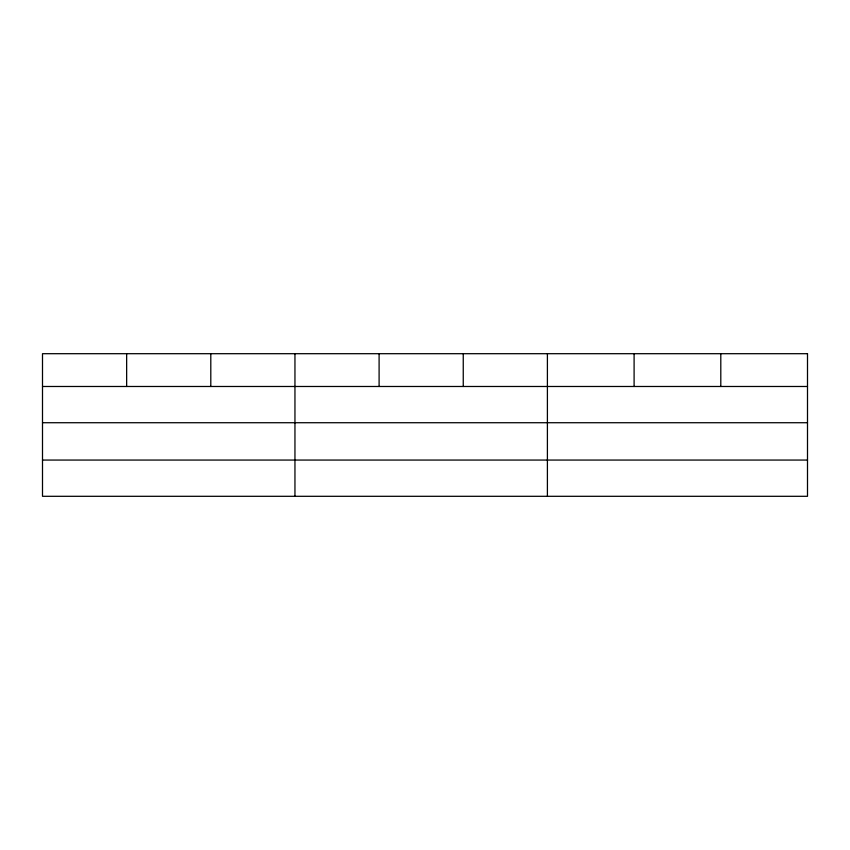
<?xml version="1.0" encoding="UTF-8"?>
<svg xmlns="http://www.w3.org/2000/svg" width="850" height="850" viewBox="0 0 850 850"><rect width="100%" height="100%" fill="white"/><g stroke="black" fill="none" stroke-linecap="round" stroke-linejoin="round"><path stroke-width="1.27" d="M42.5 386.484L807.5 386.484M42.5 422.726L807.5 422.726M42.5 460.062L807.5 460.062M720.8 353.696L720.8 386.484M634.1 353.696L634.1 386.484M547.4 353.696L547.4 496.304M463.25 353.696L463.25 386.484M379.1 353.696L379.1 386.484M294.95 353.696L294.95 496.304M210.8 353.696L210.8 386.484M126.65 353.696L126.65 386.484M807.5 353.696L42.5 353.696L42.5 496.304L807.5 496.304L807.5 353.696"/></g></svg>
